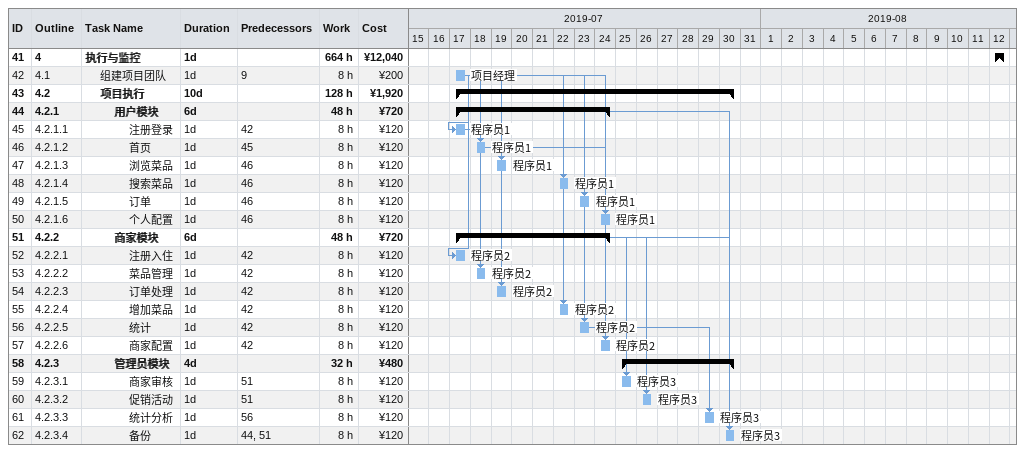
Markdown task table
| ID | WBS | Task | Duration | Start | Finish | Predecessors | Resources | Work (h) | Cost (¥) |
|---|---|---|---|---|---|---|---|---|---|
| 41 | 4 | **执行与监控** | 1d | 2019-08-12 | 2019-08-12 |  |  | 664 | 12040 |
| 42 | 4.1 | 组建项目团队 | 1d | 2019-07-17 | 2019-07-17 | 9 | 项目经理 | 8 | 200 |
| 43 | 4.2 | **项目执行** | 10d | 2019-07-17 | 2019-07-30 |  |  | 128 | 1920 |
| 44 | 4.2.1 | **用户模块** | 6d | 2019-07-17 | 2019-07-24 |  |  | 48 | 720 |
| 45 | 4.2.1.1 | 注册登录 | 1d | 2019-07-17 | 2019-07-17 | 42 | 程序员1 | 8 | 120 |
| 46 | 4.2.1.2 | 首页 | 1d | 2019-07-18 | 2019-07-18 | 45 | 程序员1 | 8 | 120 |
| 47 | 4.2.1.3 | 浏览菜品 | 1d | 2019-07-19 | 2019-07-19 | 46 | 程序员1 | 8 | 120 |
| 48 | 4.2.1.4 | 搜索菜品 | 1d | 2019-07-22 | 2019-07-22 | 46 | 程序员1 | 8 | 120 |
| 49 | 4.2.1.5 | 订单 | 1d | 2019-07-23 | 2019-07-23 | 46 | 程序员1 | 8 | 120 |
| 50 | 4.2.1.6 | 个人配置 | 1d | 2019-07-24 | 2019-07-24 | 46 | 程序员1 | 8 | 120 |
| 51 | 4.2.2 | **商家模块** | 6d | 2019-07-17 | 2019-07-24 |  |  | 48 | 720 |
| 52 | 4.2.2.1 | 注册入住 | 1d | 2019-07-17 | 2019-07-17 | 42 | 程序员2 | 8 | 120 |
| 53 | 4.2.2.2 | 菜品管理 | 1d | 2019-07-18 | 2019-07-18 | 42 | 程序员2 | 8 | 120 |
| 54 | 4.2.2.3 | 订单处理 | 1d | 2019-07-19 | 2019-07-19 | 42 | 程序员2 | 8 | 120 |
| 55 | 4.2.2.4 | 增加菜品 | 1d | 2019-07-22 | 2019-07-22 | 42 | 程序员2 | 8 | 120 |
| 56 | 4.2.2.5 | 统计 | 1d | 2019-07-23 | 2019-07-23 | 42 | 程序员2 | 8 | 120 |
| 57 | 4.2.2.6 | 商家配置 | 1d | 2019-07-24 | 2019-07-24 | 42 | 程序员2 | 8 | 120 |
| 58 | 4.2.3 | **管理员模块** | 4d | 2019-07-25 | 2019-07-30 |  |  | 32 | 480 |
| 59 | 4.2.3.1 | 商家审核 | 1d | 2019-07-25 | 2019-07-25 | 51 | 程序员3 | 8 | 120 |
| 60 | 4.2.3.2 | 促销活动 | 1d | 2019-07-26 | 2019-07-26 | 51 | 程序员3 | 8 | 120 |
| 61 | 4.2.3.3 | 统计分析 | 1d | 2019-07-29 | 2019-07-29 | 56 | 程序员3 | 8 | 120 |
| 62 | 4.2.3.4 | 备份 | 1d | 2019-07-30 | 2019-07-30 | 44, 51 | 程序员3 | 8 | 120 |
